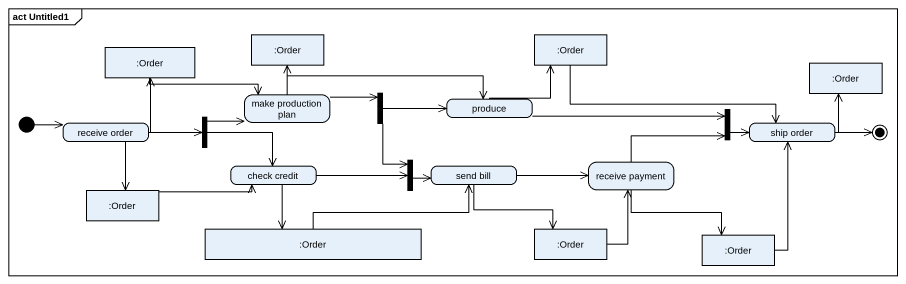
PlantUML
@startuml
mainframe act Untitled1
hide empty description
state ":Order" as Order <<object>>
state ":Order" as Order_2 <<object>>
state ":Order" as Order_3 <<object>>
state ":Order" as Order_4 <<object>>
state "make production plan" as make_production_plan
state fork1 <<fork>>
state produce
state "receive order" as receive_order
state fork2 <<fork>>
state fork3 <<join>>
state "ship order" as ship_order
state "check credit" as check_credit
state fork4 <<join>>
state "send bill" as send_bill
state "receive payment" as receive_payment
state ":Order" as Order_5 <<object>>
state ":Order" as Order_6 <<object>>
state ":Order" as Order_7 <<object>>
state ":Order" as Order_8 <<object>>
[*] -right-> receive_order
Order -right-> make_production_plan
Order_2 -right-> produce
Order_3 -right-> ship_order
make_production_plan -up-> Order_2
make_production_plan -right-> fork1
fork1 -right-> produce
fork1 --> fork4
produce -up-> Order_3
produce -right-> fork3
receive_order -up-> Order
receive_order -right-> fork2
receive_order --> Order_5
fork2 -right-> make_production_plan
fork2 --> check_credit
fork3 -right-> ship_order
ship_order -up-> Order_4
check_credit -right-> fork4
check_credit --> Order_6
fork4 -right-> send_bill
send_bill -right-> receive_payment
send_bill --> Order_7
receive_payment -right-> fork3
receive_payment --> Order_8
Order_5 -right-> check_credit
Order_6 -right-> send_bill
Order_7 -up-> receive_payment
Order_8 -up-> ship_order
ship_order -right-> [*]
@enduml
